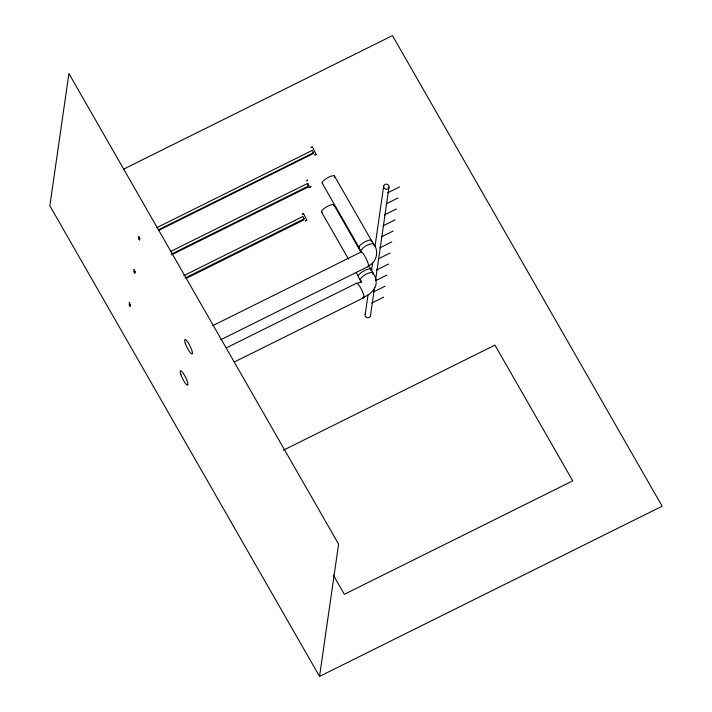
<?xml version="1.0" encoding="UTF-8"?>
<svg xmlns="http://www.w3.org/2000/svg" width="712" height="712" viewBox="0 0 712 712"><rect width="100%" height="100%" fill="white"/><g stroke="black" fill="none" stroke-linecap="round" stroke-linejoin="round"><path stroke-width="1.07" d="M312.381 150.508L313.663 152.742L158.776 229.691M371.798 240.665L373.702 244.074L373.275 245.248M365.176 314.579L368.024 294.804M371.513 270.631L372.616 262.933M374.993 246.45L383.706 186.019M371.166 269.439L373.097 272.892L372.661 274.084M370.427 315.932L374.548 287.363M375.651 279.665L388.957 187.363A2.714 2.545 8.2 0 0 385.593 184.221A2.714 2.545 8.2 0 0 384.435 188.484A2.714 2.545 8.2 0 0 388.957 187.363M319.537 676.4L338.592 544.155L68.913 73.55L49.849 205.795L319.537 676.4L662.151 506.205L392.463 35.6L123.55 169.18M185.031 278.036L304.131 218.869L302.867 216.786M316.128 154.362L314.722 155.074L316.119 154.264L312.257 146.636L310.913 147.429L311.562 147.535M307.771 184.177L307.726 183.402L308.883 185.823L171.921 253.864M158.349 230.528L313.173 153.614L312.897 152.662M306.783 220.204L305.386 220.916L306.774 220.115L303.517 213.52L302.119 214.232L302.956 214.196M361.233 281.81L361.554 281.044L361.287 282.228M356.721 283.794L361.42 281.462L361.207 282.468M360.77 250.74C363.245 246.655 368.309 243.958 373.017 243.504L373.577 243.78C378.864 250.455 377.2 261.375 369.394 265.353M171.521 254.887L308.483 186.847L307.94 185.431M186.642 278.161L303.757 219.981L303.454 218.931M307.272 180.652L307.602 180.038L306.569 180.964M156.631 227.742L312.452 150.339M170.684 251.452L307.646 183.411M183.776 275.651L302.876 216.493M387.666 192.845L399.557 186.936M386.073 203.863L397.972 197.954M384.462 214.899L396.362 208.99M383.101 225.811L395 219.901M381.312 236.927L393.211 231.017M212.933 325.562L361.144 251.941M379.843 247.883L391.742 241.973M378.108 258.981L390.007 253.072M220.889 339.686L368.104 266.555M376.55 269.99L388.44 264.081M226.327 347.901L356.632 283.171M375.954 280.519L386.856 275.099M373.346 292.045L385.245 286.135M362.479 297.598C369.688 295.177 377.102 289.125 376.087 280.733M234.31 362.007L363.618 297.776M371.78 303.045L383.679 297.135M283.421 450.189L494.947 345.106L572.742 480.858L344.332 594.324L333.296 575.065M304.131 218.869L303.668 218.513M308.803 185.832L308.385 185.387M308.483 186.847L307.904 186.072M360.69 280.475L358.198 276.852M376.025 280.279L374.815 275.909L372.394 272.313C367.632 272.776 362.506 275.508 359.996 279.647L361.358 282.353M358.999 247.99L360.975 251.354M334.462 175.98L371.317 240.3M322.233 183.26L359.088 247.571A7.129 1.967 -29.8 0 1 365.478 241.555A7.129 1.967 -29.8 0 1 371.175 241.528M333.83 204.762L361.34 252.76M368.487 265.238L370.694 269.074M321.619 212.176L348.568 259.212M356.276 272.651L358.474 276.487A7.173 1.976 -29.8 0 1 364.669 270.489A7.173 1.976 -29.8 0 1 370.64 270.266M370.409 314.606A2.714 2.545 8.2 0 1 367.481 317.783A2.714 2.545 8.2 0 1 365.443 313.965M360.806 252.226A8.117 1.647 63.6 0 1 366.386 259.115A8.117 1.647 63.6 0 1 367.526 266.341M363.058 297.58A8.117 1.647 63.6 0 0 364.019 296.69L363.823 295.489A8.117 1.647 63.6 0 0 359.872 286.642A8.117 1.647 63.6 0 0 356.303 283.465M322.794 183.527A7.129 1.967 -29.8 0 1 327.805 177.671A7.129 1.967 -29.8 0 1 334.32 177.217M322.225 212.407A7.173 1.976 -29.8 0 1 326.995 206.614A7.173 1.976 -29.8 0 1 333.786 205.955M133.981 271.539L134.799 273.123L133.981 271.539M129.255 304.665L130.073 306.258L129.255 304.665M138.707 236.66L139.926 239.063L138.769 236.615M129.192 302.769L130.447 305.154L129.192 302.769M138.644 238.253L139.49 239.9L138.644 238.253M309.56 187.3L310.922 186.695L309.56 187.3M133.963 269.697L135.2 272.109L133.963 269.697M185.298 343.175A8.117 1.647 63.6 0 0 192.044 354.015A8.117 1.647 63.6 0 0 188.351 342.935A8.117 1.647 63.6 0 0 185.298 343.175M180.821 374.459A8.117 1.647 63.6 0 0 187.559 385.237A8.117 1.647 63.6 0 0 183.812 374.103A8.117 1.647 63.6 0 0 180.821 374.459"/></g></svg>
